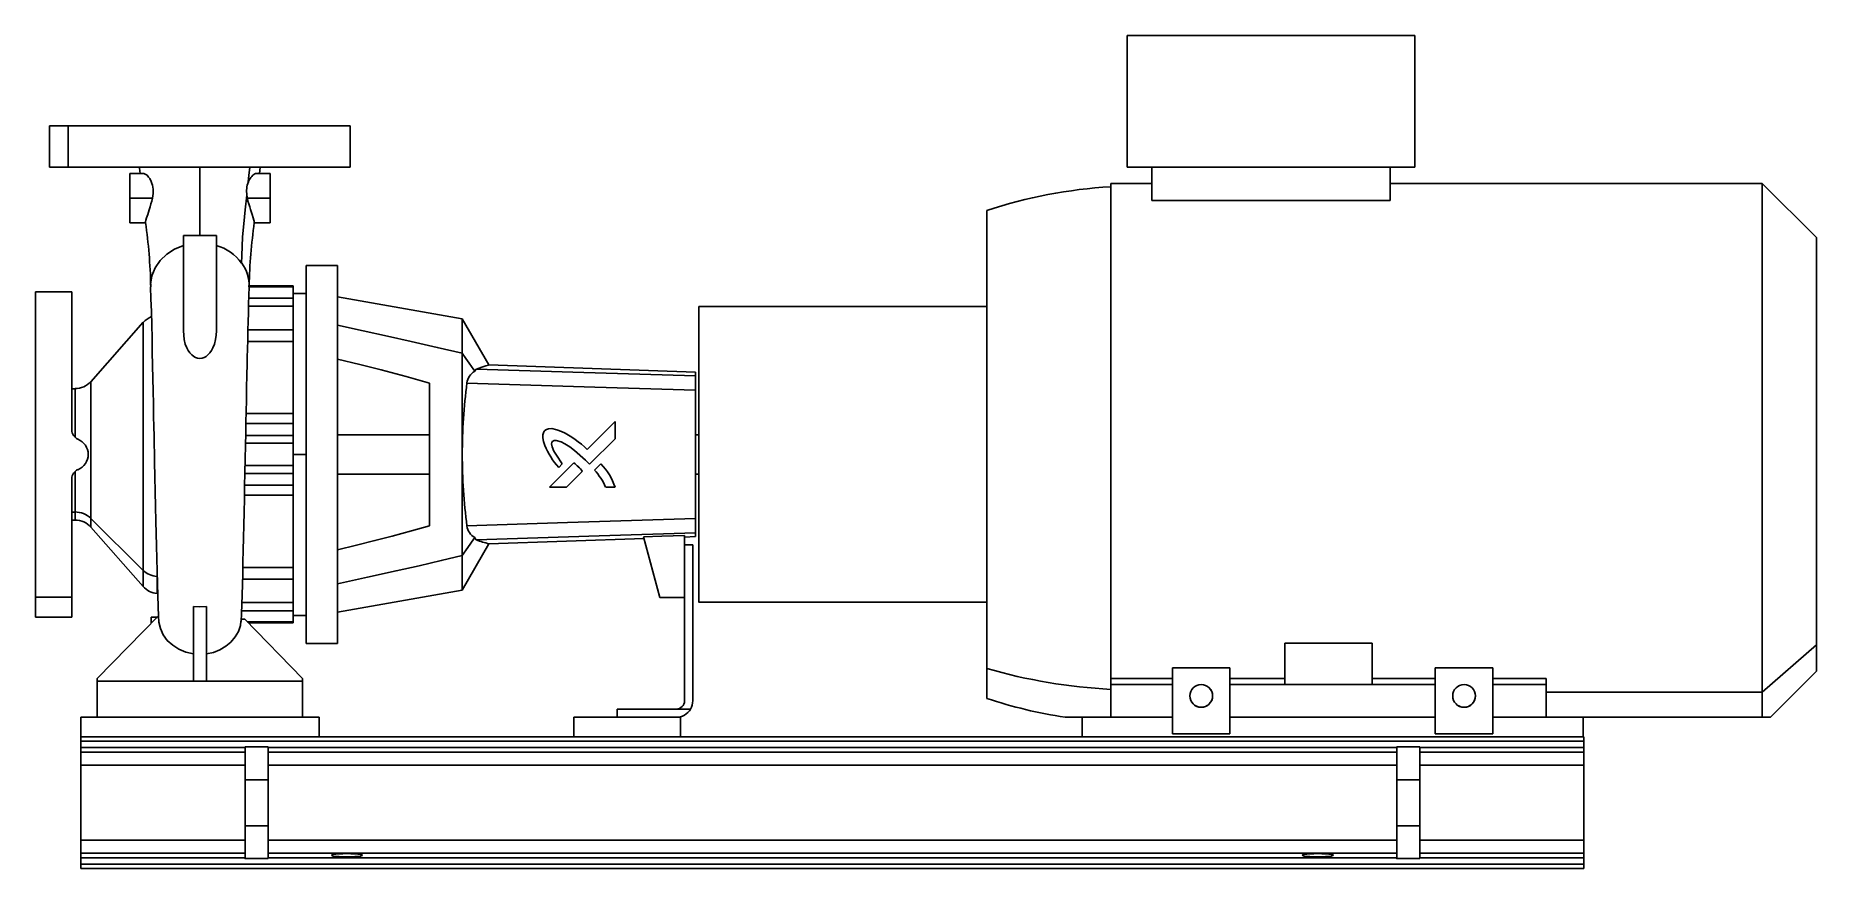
# Paper-space layout 'Left View' of a CAD drawing. Header units: millimetres. Extents: x 16 to 1100, y -229 to 278.
import ezdxf

# ---------------------------------------------------------------- set-up
doc = ezdxf.new("R2010")
doc.units = ezdxf.units.MM

psp = doc.layouts.new('Left View')

# ---------------------------------------------------------------- linework, layer by layer
at = {"color": 7, "linetype": 'Continuous', "lineweight": 25}
for p, q in [((680.3, 278.1), (680.3, 198.1)), ((855.3, 278.1), (680.3, 278.1)), ((680.3, 278.1), (855.3, 278.1)), ((680.3, 278.1), (680.3, 278.1)), ((855.3, 278.1), (855.3, 198.1)), ((855.3, 278.1), (855.3, 278.1)), ((24.3, 223.1), (24.3, 198.1)), ((24.3, 223.1), (35.5, 223.1)), ((35.5, 223.1), (35.5, 198.1)), ((35.5, 223.1), (207.3, 223.1)), ((207.3, 198.1), (207.3, 223.1)), ((24.3, 198.1), (35.5, 198.1)), ((35.5, 198.1), (207.3, 198.1)), ((115.8, 198.1), (115.8, 156.5)), ((855.3, 198.1), (680.3, 198.1)), ((695.3, 198.1), (695.3, 177.8)), ((840.3, 198.1), (840.3, 177.8)), ((81.4, 194.1), (73.1, 194.1)), ((73.1, 179.1), (73.1, 194.1)), ((158.5, 194.1), (150.2, 194.1)), ((158.5, 179.1), (158.5, 194.1)), ((695.3, 188.1), (670.3, 188.1)), ((670.3, -113.3), (670.3, 188.1)), ((1066.8, 188.1), (840.3, 188.1)), ((1099.8, 155.1), (1066.8, 188.1)), ((1066.8, -121.7), (1066.8, 188.1)), ((73.1, 164.1), (73.1, 179.1)), ((86.9, 179.1), (73.1, 179.1)), ((144.7, 179.1), (158.5, 179.1)), ((158.5, 164.1), (158.5, 179.1)), ((695.3, 177.8), (840.3, 177.8)), ((73.1, 164.1), (82.7, 164.1)), ((148.9, 164.1), (158.5, 164.1)), ((594.8, -107.2), (594.8, 171.6)), ((105.8, 98.4), (105.8, 156.5)), ((105.8, 156.5), (125.8, 156.5)), ((125.8, 98.4), (125.8, 156.5)), ((1099.8, -92.7), (1099.8, 155.1)), ((199.5, 138.1), (180.5, 138.1)), ((180.5, -91.9), (180.5, 138.1)), ((199.5, -91.9), (199.5, 138.1)), ((37.8, 122.1), (15.8, 122.1)), ((15.8, -63.8), (15.8, 122.1)), ((37.8, 38), (37.8, 122.1)), ((172.5, 125.7), (145.7, 125.7)), ((145.7, 125.1), (172.5, 125.1)), ((172.5, 125.7), (172.5, 125.1)), ((172.5, 125.1), (172.5, 118.3)), ((180.5, 121.1), (172.5, 121.1)), ((145.4, 113.3), (172.5, 113.3)), ((145.5, 118.3), (172.5, 118.3)), ((172.5, 118.3), (172.5, 113.3)), ((172.5, 113.3), (172.5, 99)), ((275.5, 105.7), (199.5, 119.1)), ((594.8, 113.1), (419.5, 113.1)), ((81.2, 103.6), (49.3, 67.4)), ((81.2, -47.5), (81.2, 103.6)), ((145, 99), (172.5, 99)), ((172.5, 99), (172.5, 95.5)), ((291.7, 77.6), (275.5, 105.7)), ((275.5, 84.7), (275.5, 105.7)), ((144.8, 91.9), (172.5, 91.9)), ((172.5, 44.2), (172.5, 95.5)), ((275.5, 23.1), (275.5, 84.7)), ((417.5, 73.2), (291.7, 77.6)), ((49.3, -15.8), (49.3, 67.4)), ((255.5, -20.4), (255.5, 66.6)), ((283.1, 73.8), (282.6, 74.6)), ((417.5, 71), (417.5, 73.2)), ((417.5, 62.2), (417.5, 71)), ((39.8, 63.1), (37.8, 63.1)), ((39.8, 33.5), (39.8, 63.1)), ((417.5, -15.9), (417.5, 62.2)), ((143.9, 48), (172.5, 48)), ((172.5, 44.2), (172.5, 41.9)), ((143.6, 34.7), (172.5, 34.7)), ((143.8, 41.9), (172.5, 41.9)), ((172.5, 41.9), (172.5, 34.7)), ((172.5, 34.7), (172.5, 29.9)), ((255.5, 35.1), (199.5, 35.1)), ((351.5, 26.1), (368.5, 43.1)), ((368.5, 32.7), (353, 17.2)), ((368.5, 43.1), (368.5, 32.7)), ((419.5, 35.1), (417.5, 35.1)), ((143.5, 29.9), (172.5, 29.9)), ((172.5, 29.9), (172.5, 16.4)), ((180.5, 23.1), (172.5, 23.1)), ((275.5, -38.5), (275.5, 23.1)), ((39.8, -12), (39.8, 12.8)), ((143.2, 11.5), (172.5, 11.5)), ((143.3, 16.4), (172.5, 16.4)), ((172.5, 16.4), (172.5, 11.5)), ((172.5, 11.5), (172.5, 4.4)), ((199.5, 11.1), (255.5, 11.1)), ((328.6, 3.2), (343.4, 18)), ((336.3, 17.3), (334.2, 15.2)), ((348.6, 12.9), (338.9, 3.2)), ((353, 17.2), (350.6, 19.7)), ((356, 13.6), (359.8, 17.5)), ((417.5, 11.1), (419.5, 11.1)), ((37.8, -63.8), (37.8, 8.3)), ((143.1, 4.4), (172.5, 4.4)), ((172.5, 4.4), (172.5, 2.1)), ((172.5, -49.2), (172.5, 2.1)), ((338.9, 3.2), (328.6, 3.2)), ((368.5, 3.2), (362.8, 3.2)), ((142.9, -1.7), (172.5, -1.7)), ((37.8, -12), (39.8, -12)), ((37.8, -16.9), (39.8, -16.9)), ((39.8, -16.9), (39.8, -12)), ((49.3, -15.8), (81.2, -47.5)), ((49.3, -21.2), (49.3, -15.8)), ((49.3, -21.2), (81.2, -57.3)), ((417.5, -24.7), (417.5, -15.9)), ((275.5, -59.5), (291.7, -31.3)), ((283.1, -27.5), (282.6, -28.3)), ((291.7, -31.3), (386.2, -28)), ((385.9, -27), (395.8, -63.9)), ((410.8, -26.2), (410.8, -35.4)), ((410.8, -27.2), (417.5, -26.9)), ((415.8, -31.9), (410.8, -31.9)), ((415.8, -126.9), (415.8, -31.9)), ((417.5, -26.9), (417.5, -24.7)), ((275.5, -59.5), (275.5, -38.5)), ((410.8, -126.9), (410.8, -35.4)), ((81.2, -57.3), (81.2, -47.5)), ((89.7, -51.2), (89.7, -48.4)), ((89.7, -61.6), (89.7, -51.2)), ((141.8, -52.8), (172.5, -52.8)), ((142, -45.7), (172.5, -45.7)), ((172.5, -49.2), (172.5, -52.8)), ((172.5, -52.8), (172.5, -67)), ((15.8, -63.8), (37.8, -63.8)), ((15.8, -75.9), (15.8, -63.8)), ((37.8, -75.9), (37.8, -63.8)), ((89.7, -61.6), (90.1, -61.6)), ((199.5, -72.9), (275.5, -59.5)), ((410.8, -63.9), (395.8, -63.9)), ((15.8, -75.9), (37.8, -75.9)), ((53.3, -113.2), (90.6, -75.1)), ((111.8, -69.4), (111.8, -114.9)), ((119.8, -69.4), (119.8, -114.9)), ((141.1, -72.1), (172.5, -72.1)), ((141.3, -67), (172.5, -67)), ((172.5, -67), (172.5, -72.1)), ((172.5, -72.1), (172.5, -78.8)), ((172.5, -74.9), (180.5, -74.9)), ((419.5, -66.9), (594.8, -66.9)), ((89.7, -75.9), (86.2, -75.9)), ((86.2, -79.5), (86.2, -75.9)), ((140.9, -77.2), (143.1, -77.2)), ((143.1, -77.2), (178.3, -113.2)), ((144.6, -78.8), (172.5, -78.8)), ((145.3, -79.4), (172.5, -79.4)), ((172.5, -78.8), (172.5, -79.4)), ((180.5, -91.9), (199.5, -91.9)), ((829.3, -91.8), (776.3, -91.8)), ((776.3, -116.9), (776.3, -91.8)), ((829.3, -116.9), (829.3, -91.8)), ((1066.8, -121.7), (1099.8, -92.7)), ((1099.8, -108.9), (1099.8, -92.7)), ((594.8, -125.4), (594.8, -107.2)), ((707.8, -106.9), (742.8, -106.9)), ((707.8, -106.9), (707.8, -106.9)), ((742.8, -106.9), (707.8, -106.9)), ((707.8, -146.9), (707.8, -106.9)), ((707.8, -146.9), (707.8, -106.9)), ((742.8, -106.9), (742.8, -106.9)), ((742.8, -146.9), (742.8, -106.9)), ((867.8, -106.9), (902.8, -106.9)), ((867.8, -106.9), (867.8, -106.9)), ((902.8, -106.9), (867.8, -106.9)), ((867.8, -146.9), (867.8, -106.9)), ((867.8, -146.9), (867.8, -106.9)), ((902.8, -106.9), (902.8, -106.9)), ((902.8, -146.9), (902.8, -106.9)), ((53.3, -114.9), (53.3, -113.2)), ((53.3, -114.9), (178.3, -114.9)), ((53.3, -114.9), (53.3, -136.9)), ((178.3, -114.9), (178.3, -113.2)), ((178.3, -114.9), (178.3, -136.9)), ((670.3, -113.3), (707.8, -113.3)), ((670.3, -116.9), (670.3, -113.3)), ((670.3, -116.9), (707.8, -116.9)), ((670.3, -116.9), (707.8, -116.9)), ((670.3, -116.9), (670.3, -116.9)), ((670.3, -136.9), (670.3, -116.9)), ((704.1, -116.9), (704.1, -116.9)), ((742.8, -113.3), (776.3, -113.3)), ((742.8, -116.9), (776.3, -116.9)), ((742.8, -116.9), (776.3, -116.9)), ((776.3, -116.9), (829.3, -116.9)), ((829.3, -113.3), (867.8, -113.3)), ((829.3, -116.9), (867.8, -116.9)), ((829.3, -116.9), (867.8, -116.9)), ((902.8, -113.3), (935.3, -113.3)), ((902.8, -116.9), (935.3, -116.9)), ((902.8, -116.9), (935.3, -116.9)), ((914.1, -116.9), (914.1, -116.9)), ((935.3, -116.9), (935.3, -113.3)), ((935.3, -136.9), (935.3, -116.9)), ((935.3, -116.9), (935.3, -116.9)), ((1071.8, -136.9), (1099.8, -108.9)), ((732.2, -123.9), (732.2, -123.9)), ((892.2, -123.9), (892.2, -123.9)), ((935.3, -121.7), (1066.8, -121.7)), ((1066.8, -136.9), (1066.8, -121.7)), ((43.3, -148.9), (43.3, -136.9)), ((43.3, -136.9), (43.3, -136.9)), ((43.3, -148.9), (43.3, -136.9)), ((43.3, -136.9), (188.3, -136.9)), ((53.3, -136.9), (43.3, -136.9)), ((53.3, -136.9), (43.3, -136.9)), ((43.3, -136.9), (53.3, -136.9)), ((43.3, -136.9), (43.3, -136.9)), ((43.3, -148.9), (43.3, -136.9)), ((43.3, -148.9), (43.3, -136.9)), ((69.1, -136.9), (178.3, -136.9)), ((188.3, -136.9), (94.6, -136.9)), ((136.9, -136.9), (188.3, -136.9)), ((188.3, -136.9), (165.3, -136.9)), ((188.3, -148.9), (188.3, -136.9)), ((188.3, -136.9), (188.3, -136.9)), ((188.3, -136.9), (188.3, -136.9)), ((188.3, -136.9), (188.3, -136.9)), ((343.3, -148.9), (343.3, -136.9)), ((343.3, -136.9), (343.3, -136.9)), ((343.3, -148.9), (343.3, -136.9)), ((408.3, -136.9), (343.3, -136.9)), ((343.3, -136.9), (408.3, -136.9)), ((369.8, -136.9), (369.8, -131.9)), ((405.8, -131.9), (369.8, -131.9)), ((405.8, -136.9), (369.8, -136.9)), ((414.4, -131.9), (405.8, -131.9)), ((408.3, -136.9), (408.3, -136.9)), ((408.3, -148.9), (408.3, -136.9)), ((652.8, -136.9), (707.8, -136.9)), ((652.8, -136.9), (652.8, -136.9)), ((670.3, -136.9), (652.8, -136.9)), ((652.8, -148.9), (652.8, -136.9)), ((652.8, -148.9), (652.8, -136.9)), ((652.8, -136.9), (652.8, -136.9)), ((652.8, -148.9), (652.8, -136.9)), ((652.8, -148.9), (652.8, -136.9)), ((652.8, -136.9), (670.3, -136.9)), ((670.3, -136.9), (652.8, -136.9)), ((742.8, -136.9), (867.8, -136.9)), ((857.8, -136.9), (867.8, -136.9)), ((902.8, -136.9), (935.3, -136.9)), ((902.8, -136.9), (957.8, -136.9)), ((1066.8, -136.9), (935.3, -136.9)), ((957.8, -136.9), (935.3, -136.9)), ((935.3, -136.9), (957.8, -136.9)), ((957.8, -136.9), (957.8, -136.9)), ((957.8, -148.9), (957.8, -136.9)), ((957.8, -136.9), (957.8, -136.9)), ((957.8, -136.9), (957.8, -136.9)), ((43.3, -148.9), (43.3, -148.9)), ((43.3, -148.9), (188.3, -148.9)), ((43.3, -148.9), (43.3, -148.9)), ((43.3, -148.9), (43.3, -148.9)), ((43.3, -148.9), (43.3, -151.4)), ((43.3, -148.9), (43.3, -151.4)), ((43.3, -148.9), (43.3, -148.9)), ((43.3, -228.9), (43.3, -148.9)), ((43.3, -148.9), (43.3, -151.4)), ((43.3, -148.9), (43.3, -148.9)), ((43.3, -148.9), (43.3, -148.9)), ((43.3, -151.4), (43.3, -148.9)), ((958.3, -148.9), (43.3, -148.9)), ((43.3, -148.9), (43.3, -228.9)), ((43.3, -148.9), (43.3, -148.9)), ((43.3, -151.4), (43.3, -151.4)), ((43.3, -151.4), (43.3, -151.5)), ((958.3, -151.4), (43.3, -151.4)), ((343.3, -148.9), (188.3, -148.9)), ((343.3, -148.9), (188.3, -148.9)), ((652.8, -148.9), (188.3, -148.9)), ((343.3, -148.9), (335.8, -148.9)), ((415.8, -148.9), (335.8, -148.9)), ((335.8, -148.9), (335.8, -148.9)), ((335.8, -148.9), (335.8, -148.9)), ((343.3, -148.9), (343.3, -148.9)), ((343.3, -148.9), (408.3, -148.9)), ((415.8, -148.9), (408.3, -148.9)), ((652.8, -148.9), (408.3, -148.9)), ((652.8, -148.9), (408.3, -148.9)), ((415.8, -148.9), (415.8, -148.9)), ((652.8, -148.9), (652.8, -148.9)), ((652.8, -148.9), (957.8, -148.9)), ((652.8, -148.9), (652.8, -148.9)), ((652.8, -148.9), (652.8, -148.9)), ((707.8, -146.9), (742.8, -146.9)), ((707.8, -146.9), (707.8, -146.9)), ((867.8, -146.9), (902.8, -146.9)), ((867.8, -146.9), (867.8, -146.9)), ((958.3, -148.9), (957.8, -148.9)), ((958.3, -148.9), (957.8, -148.9)), ((958.3, -148.9), (957.8, -148.9)), ((958.3, -148.9), (958.3, -148.9)), ((958.3, -148.9), (958.3, -148.9)), ((958.3, -151.4), (958.3, -148.9)), ((958.3, -148.9), (958.3, -148.9)), ((43.3, -155.3), (43.3, -158.1)), ((43.3, -158.1), (43.3, -155.3)), ((143.3, -155.3), (43.3, -155.3)), ((143.3, -158.1), (43.3, -158.1)), ((157.3, -154.9), (143.3, -154.9)), ((143.3, -155), (143.3, -157.7)), ((844.3, -155.4), (157.3, -155.3)), ((844.3, -158.1), (157.3, -158.1)), ((858.3, -154.9), (844.3, -154.9)), ((844.3, -155), (844.3, -157.7)), ((958.3, -155.4), (858.3, -155.4)), ((958.3, -158.1), (858.3, -158.1)), ((958.3, -158.1), (958.3, -155.4)), ((43.3, -166), (43.3, -211.7)), ((43.3, -211.7), (43.3, -166)), ((143.3, -166), (43.3, -166)), ((143.3, -208.1), (143.3, -169.6)), ((844.3, -166), (157.3, -166)), ((844.3, -208.1), (844.3, -169.7)), ((958.3, -166), (858.3, -166)), ((958.3, -211.8), (958.3, -166)), ((157.3, -174.9), (143.3, -174.9)), ((143.3, -202.9), (143.3, -174.9)), ((157.3, -202.9), (157.3, -174.9)), ((844.3, -202.9), (844.3, -174.9)), ((858.3, -174.9), (844.3, -174.9)), ((858.3, -202.9), (858.3, -174.9)), ((143.3, -188.9), (143.3, -188.9)), ((844.3, -188.9), (844.3, -188.9)), ((157.3, -202.9), (143.3, -202.9)), ((858.3, -202.9), (844.3, -202.9)), ((143.3, -211.7), (43.3, -211.7)), ((844.3, -211.8), (157.3, -211.7)), ((958.3, -211.8), (858.3, -211.8)), ((43.3, -219.7), (43.3, -222.4)), ((43.3, -222.4), (43.3, -219.7)), ((143.3, -219.7), (43.3, -219.7)), ((143.3, -222.4), (43.3, -222.4)), ((43.3, -226.2), (43.3, -226.4)), ((43.3, -226.4), (43.3, -228.9)), ((43.3, -226.4), (43.3, -226.4)), ((43.3, -226.4), (43.3, -228.9)), ((43.3, -226.4), (43.3, -228.9)), ((43.3, -228.9), (43.3, -226.4)), ((958.3, -226.4), (43.3, -226.4)), ((143.3, -220.1), (143.3, -222.8)), ((143.3, -222.9), (157.3, -222.9)), ((844.3, -219.7), (157.3, -219.7)), ((844.3, -222.4), (157.3, -222.4)), ((844.3, -220.1), (844.3, -222.8)), ((844.3, -222.9), (858.3, -222.9)), ((958.3, -219.7), (858.3, -219.7)), ((958.3, -222.4), (858.3, -222.4)), ((958.3, -222.4), (958.3, -219.7)), ((958.3, -228.9), (958.3, -226.4)), ((43.3, -228.9), (43.3, -228.9)), ((43.3, -228.9), (43.3, -228.9)), ((43.3, -228.9), (43.3, -228.9)), ((958.3, -228.9), (43.3, -228.9))]:
    psp.add_line(p, q, dxfattribs=at)
at = {"color": 7, "linetype": 'Continuous', "lineweight": 25, "flags": 128}
for points in [[(79.1, 198.1), (79.1, 197.5), (79.4, 194.1)], [(146.1, 198.1), (145.6, 193), (145.2, 189.1)], [(152.1, 194.1), (152.3, 195.9), (152.5, 198.1)], [(86.9, 179.1), (87.1, 180.6), (87.3, 181.9), (87.3, 184.6), (87.2, 185.8), (87, 187), (86.6, 188.1), (86.2, 189.2), (85.9, 189.9), (85.6, 190.5), (85.2, 191.1), (84.9, 191.5), (84.5, 192), (84.1, 192.6), (83.6, 193.1), (83.3, 193.3), (82.9, 193.6), (82.5, 193.8), (82.1, 194), (81.7, 194.1), (81.4, 194.1)], [(145.2, 189.1), (146, 190.5), (146.8, 191.8), (147.3, 192.4), (148, 193.1), (148.6, 193.5), (149.2, 193.9), (149.7, 194.1), (150.2, 194.1)], [(86.9, 179.1), (86.5, 177.4), (86, 175.7), (85.5, 173.8), (84.9, 172.1), (84.4, 170.6), (84, 169.2), (83.3, 167.2), (82.9, 165.7), (82.7, 164.7), (82.7, 164.3)], [(144.4, 180.9), (143.4, 172), (142.5, 163.5), (141.8, 155.5), (141.5, 149.7), (141.3, 144.3), (141.2, 139.6)], [(144.4, 180.9), (144.5, 179.9), (144.7, 179.1)], [(144.7, 179.1), (145, 177.4), (145.5, 175.7), (146.1, 173.8), (146.6, 172.2), (147.1, 170.5), (147.6, 169.1), (148.2, 167.2), (148.6, 165.7), (148.8, 165.1), (148.8, 164.7), (148.9, 164.3), (148.9, 164.3)], [(86, 125.1), (85.8, 126.8), (86.6, 131.9), (88.6, 136.8), (91.6, 141.2), (95.6, 145.1), (100.4, 148.1), (105.8, 150.3)], [(85.8, 125.1), (86, 117.9), (86.3, 110.2), (86.5, 102.1), (86.7, 93.9), (86.8, 85.5), (87, 77.3), (87.2, 69.4), (87.3, 61.8), (87.5, 53.8), (87.6, 46.5), (87.8, 40), (87.9, 34.4), (88, 29.2), (88.1, 23.9), (88.2, 18.7), (88.4, 9.5), (88.5, 0.5), (88.7, -8.5), (88.9, -17.5), (89.1, -25), (89.3, -32.6), (89.5, -40.3), (89.7, -48), (89.9, -55.5), (90.1, -62.7), (90.3, -69.4), (90.6, -75.4), (90.8, -79)], [(140.8, -78.5), (141, -73.7), (141.3, -68.2), (141.5, -62.3), (141.7, -56.1), (141.9, -49.5), (142, -42.5), (142.2, -35.2), (142.4, -27.6), (142.6, -19.9), (142.7, -12), (142.9, -4), (143, 4), (143.2, 11.7), (143.4, 20.5), (143.5, 28.6), (143.7, 36.1), (143.8, 42.9), (143.9, 49), (144.1, 56.4), (144.2, 63.8), (144.4, 71.1), (144.5, 78.3), (144.6, 82.4), (144.7, 87.3), (144.9, 92.8), (145, 98.8), (145.1, 104), (145.3, 109.2), (145.4, 114.6), (145.6, 119.9), (145.7, 125.1)], [(419.5, 113.1), (419.5, 112.9), (419.5, 112.4), (419.5, 111.5), (419.5, 110.3), (419.5, 108.7), (419.5, 106.8), (419.5, 104.6), (419.5, 102), (419.5, 99.1), (419.5, 95.9), (419.5, 92.5), (419.5, 88.7), (419.5, 84.7), (419.5, 80.5), (419.5, 76), (419.5, 71.3), (419.5, 66.5), (419.5, 61.4), (419.5, 56.3), (419.5, 50.9), (419.5, 45.5), (419.5, 40), (419.5, 34.4), (419.5, 28.8), (419.5, 23.1), (419.5, 17.5), (419.5, 11.8), (419.5, 6.3), (419.5, 0.7), (419.5, -4.7), (419.5, -10), (419.5, -15.2), (419.5, -20.2), (419.5, -25.1), (419.5, -29.8), (419.5, -34.2), (419.5, -38.5), (419.5, -42.5), (419.5, -46.2), (419.5, -49.7), (419.5, -52.9), (419.5, -55.7), (419.5, -58.3), (419.5, -60.6), (419.5, -62.5), (419.5, -64), (419.5, -65.3), (419.5, -66.2), (419.5, -66.7), (419.5, -66.9), (419.5, -66.9)], [(105.8, 98.4), (105.9, 95.7), (106.3, 93), (106.9, 90.3), (107.8, 88), (108.7, 86.4), (109.7, 84.9), (110.9, 83.7), (112, 82.8), (113.1, 82.2), (114.4, 81.8), (115.8, 81.6), (117.1, 81.8), (118.4, 82.2), (119.6, 82.8), (120.7, 83.7), (121.9, 84.9), (122.9, 86.4), (123.7, 88), (124.6, 90.3), (125.3, 93), (125.7, 95.7), (125.8, 98.4)], [(199.5, 101.8), (215.1, 98.4), (230, 95.1), (244.3, 91.9), (260.3, 88.3), (275.5, 84.7)], [(255.5, 66.6), (241.4, 70.5), (226.1, 74.6), (213.2, 77.8), (199.5, 81.2)], [(275.5, 84.7), (277.7, 81.6), (279.7, 78.6), (282.6, 74.6)], [(284.1, 75.1), (287.4, 76.2), (289.9, 77), (291.4, 77.5), (291.7, 77.6), (291.7, 77.5)], [(278.3, 66.6), (356.2, 64.1), (417.5, 62.2)], [(283.1, 73.8), (283.8, 74.9), (284.1, 75.1)], [(417.5, 71), (342.8, 73.3), (284.1, 75.1)], [(325.7, 28.6), (325, 31), (324.5, 33.3), (324.5, 35.1), (325.2, 36.8), (325.7, 37.6)], [(325.7, 37.6), (326.7, 38.3), (327.9, 38.7), (330, 38.9), (333, 38.2), (335.9, 37.1)], [(330.4, 31.1), (330, 30.4), (329.9, 29.5), (330.2, 27.8), (331.3, 25.2), (332.8, 22.6), (336.3, 17.3)], [(350.6, 19.7), (343.8, 25.6), (341, 27.7), (338, 29.6), (335.6, 30.8), (332.7, 31.6), (331.5, 31.6), (330.6, 31.3), (330.4, 31.1)], [(199.5, -35), (211.2, -32.1), (222.3, -29.3), (232.8, -26.6), (244.5, -23.4), (255.5, -20.4)], [(417.5, -15.9), (339.5, -18.4), (278.3, -20.4)], [(282.6, -28.3), (280.8, -30.9), (278.9, -33.6), (275.5, -38.5)], [(283.1, -27.5), (283.8, -28.7), (284.1, -28.9)], [(284.1, -28.9), (358.8, -26.5), (417.5, -24.7)], [(410.8, -26.2), (396.9, -26.7), (385.9, -27)], [(275.5, -38.5), (262.7, -41.5), (249.2, -44.6), (235.2, -47.7), (217.8, -51.6), (199.5, -55.6)], [(111.8, -69.4), (115.8, -69.7), (119.8, -69.4)], [(111.8, -98.3), (107.2, -97.3), (103, -95.5), (99.2, -93.1), (95.9, -90.2), (93.4, -86.7), (91.7, -82.9), (90.8, -79)], [(119.8, -98.3), (124, -97.4), (128, -95.8), (131.6, -93.7), (134.7, -91.1), (137.3, -88), (139.2, -84.6), (140.4, -81), (140.7, -78.4)], [(704.1, -116.9), (703.2, -116.9), (702, -116.9), (700.6, -116.9), (699, -116.9), (697.4, -116.9), (695.8, -116.9), (694.3, -116.9), (693, -116.9), (691.9, -116.9), (691.1, -116.9), (690.6, -116.9), (690.5, -116.9), (690.8, -116.9), (691.4, -116.9)], [(691.4, -116.9), (692.3, -116.9), (693.5, -116.9), (695, -116.9), (696.5, -116.9), (698.1, -116.9), (699.7, -116.9), (701.2, -116.9), (702.6, -116.9), (703.7, -116.9), (704.4, -116.9), (704.9, -116.9), (705, -116.9), (704.7, -116.9), (704.1, -116.9)], [(914.1, -116.9), (913.2, -116.9), (912, -116.9), (910.6, -116.9), (909, -116.9), (907.4, -116.9), (905.8, -116.9), (904.3, -116.9), (903, -116.9), (902.8, -116.9)], [(902.8, -116.9), (903.5, -116.9), (905, -116.9), (906.5, -116.9), (908.1, -116.9), (909.7, -116.9), (911.2, -116.9), (912.6, -116.9), (913.7, -116.9), (914.4, -116.9), (914.9, -116.9), (915, -116.9), (914.7, -116.9), (914.1, -116.9)], [(161.2, -136.9), (161.4, -136.9), (162, -136.9), (163, -136.9), (164.2, -136.9), (165.6, -136.9), (167, -136.9), (168.4, -136.9), (169.6, -136.9), (170.5, -136.9), (171.1, -136.9), (171.3, -136.9)], [(171.3, -136.9), (171.1, -136.9), (170.5, -136.9), (169.6, -136.9), (168.4, -136.9), (167, -136.9), (165.6, -136.9), (164.2, -136.9), (163, -136.9), (162, -136.9), (161.4, -136.9), (161.2, -136.9)], [(161.2, -136.9), (161.4, -136.9), (162, -136.9), (163, -136.9), (164.2, -136.9), (165.6, -136.9), (167, -136.9), (168.4, -136.9), (169.6, -136.9), (170.5, -136.9), (171.1, -136.9), (171.3, -136.9)], [(171.3, -136.9), (171.1, -136.9), (170.5, -136.9), (169.6, -136.9), (168.4, -136.9), (167, -136.9), (165.6, -136.9), (164.2, -136.9), (163, -136.9), (162, -136.9), (161.4, -136.9), (161.2, -136.9)], [(370.7, -136.9), (370.9, -136.9), (371.5, -136.9), (372.5, -136.9), (373.7, -136.9), (375.1, -136.9), (376.5, -136.9), (377.9, -136.9), (379.1, -136.9), (380, -136.9), (380.6, -136.9), (380.8, -136.9)], [(380.8, -136.9), (380.6, -136.9), (380, -136.9), (379.1, -136.9), (377.9, -136.9), (376.5, -136.9), (375.1, -136.9), (373.7, -136.9), (372.5, -136.9), (371.5, -136.9), (370.9, -136.9), (370.7, -136.9)], [(370.7, -136.9), (370.9, -136.9), (371.5, -136.9), (372.5, -136.9), (373.7, -136.9), (375.1, -136.9), (376.5, -136.9), (377.9, -136.9), (379.1, -136.9), (380, -136.9), (380.6, -136.9), (380.8, -136.9)], [(380.8, -136.9), (380.6, -136.9), (380, -136.9), (379.1, -136.9), (377.9, -136.9), (376.5, -136.9), (375.1, -136.9), (373.7, -136.9), (372.5, -136.9), (371.5, -136.9), (370.9, -136.9), (370.7, -136.9)], [(642.5, -136.9), (643.2, -136.9), (644.9, -136.9), (647.7, -136.9), (651.3, -136.9), (652.8, -136.9)], [(902.8, -136.9), (902.9, -136.9), (903.5, -136.9), (904.5, -136.9), (905.7, -136.9), (907.1, -136.9), (908.5, -136.9), (909.9, -136.9), (911.1, -136.9), (912, -136.9), (912.6, -136.9), (912.8, -136.9)], [(912.8, -136.9), (912.6, -136.9), (912, -136.9), (911.1, -136.9), (909.9, -136.9), (908.5, -136.9), (907.1, -136.9), (905.7, -136.9), (904.5, -136.9), (903.5, -136.9), (902.9, -136.9), (902.8, -136.9)], [(1071.8, -136.9), (1071.2, -136.9), (1069.5, -136.9), (1066.8, -136.9)], [(43.3, -151.4), (43.3, -152.1), (43.3, -152.8), (43.3, -153.4), (43.3, -154), (43.3, -154.5), (43.3, -154.9), (43.3, -155.2), (43.3, -155.3)], [(43.3, -155.3), (43.3, -155.2), (43.3, -154.9), (43.3, -154.5), (43.3, -154), (43.3, -153.5), (43.3, -152.8), (43.3, -152.1), (43.3, -151.4)], [(958.3, -155.4), (958.3, -155.2), (958.3, -155), (958.3, -154.6), (958.3, -154.1), (958.3, -153.5), (958.3, -152.8), (958.3, -152.1), (958.3, -151.4)], [(43.3, -166), (43.3, -164.5), (43.3, -163.1), (43.3, -161.8), (43.3, -160.6), (43.3, -159.6), (43.3, -158.9), (43.3, -158.3), (43.3, -158.1)], [(43.3, -158.1), (43.3, -158.3), (43.3, -158.9), (43.3, -159.7), (43.3, -160.6), (43.3, -161.8), (43.3, -163.1), (43.3, -164.6), (43.3, -166)], [(143.3, -174.9), (143.3, -172.1), (143.3, -169.4), (143.3, -166.8), (143.3, -164.3), (143.3, -162.1), (143.3, -160), (143.3, -158.3), (143.3, -156.9), (143.3, -155.9), (143.3, -155.2), (143.3, -154.9), (143.3, -155)], [(143.3, -157.7), (143.3, -158.1), (143.3, -158.9), (143.3, -160.1), (143.3, -161.6), (143.3, -163.3), (143.3, -165.3), (143.3, -167.4), (143.3, -169.6)], [(157.3, -174.9), (157.3, -172.1), (157.3, -169.4), (157.3, -166.8), (157.3, -164.3), (157.3, -162.1), (157.3, -160), (157.3, -158.3), (157.3, -156.9), (157.3, -155.9), (157.3, -155.2), (157.3, -154.9), (157.3, -154.9)], [(844.3, -174.9), (844.3, -172.1), (844.3, -169.4), (844.3, -166.8), (844.3, -164.3), (844.3, -162.1), (844.3, -160.1), (844.3, -158.4), (844.3, -157), (844.3, -155.9), (844.3, -155.2), (844.3, -154.9), (844.3, -155)], [(844.3, -157.7), (844.3, -158.1), (844.3, -158.9), (844.3, -160.1), (844.3, -161.6), (844.3, -163.4), (844.3, -165.3), (844.3, -167.5), (844.3, -169.7)], [(858.3, -174.9), (858.3, -172.1), (858.3, -169.4), (858.3, -166.8), (858.3, -164.3), (858.3, -162.1), (858.3, -160.1), (858.3, -158.4), (858.3, -157), (858.3, -155.9), (858.3, -155.2), (858.3, -154.9), (858.3, -154.9)], [(958.3, -158.1), (958.3, -158.4), (958.3, -158.9), (958.3, -159.7), (958.3, -160.7), (958.3, -161.8), (958.3, -163.2), (958.3, -164.6), (958.3, -166)], [(143.3, -188.9), (143.3, -186.5), (143.3, -184.2), (143.3, -182.1), (143.3, -180.1), (143.3, -178.3), (143.3, -176.7), (143.3, -175.5), (143.3, -174.6), (143.3, -174.1), (143.3, -173.9), (143.3, -174.1), (143.3, -174.6), (143.3, -175.5), (143.3, -176.7), (143.3, -178.3), (143.3, -180.1), (143.3, -182.1), (143.3, -184.2), (143.3, -186.5), (143.3, -188.9)], [(844.3, -188.9), (844.3, -186.6), (844.3, -184.3), (844.3, -182.1), (844.3, -180.1), (844.3, -178.3), (844.3, -176.8), (844.3, -175.5), (844.3, -174.6), (844.3, -174.1), (844.3, -173.9), (844.3, -174.1), (844.3, -174.6), (844.3, -175.5), (844.3, -176.8), (844.3, -178.3), (844.3, -180.1), (844.3, -182.1), (844.3, -184.3), (844.3, -186.6), (844.3, -188.9)], [(143.3, -188.9), (143.3, -191.2), (143.3, -193.5), (143.3, -195.7), (143.3, -197.7), (143.3, -199.5), (143.3, -201), (143.3, -202.2), (143.3, -203.1), (143.3, -203.7), (143.3, -203.9), (143.3, -203.7), (143.3, -203.1), (143.3, -202.2), (143.3, -201), (143.3, -199.5), (143.3, -197.7), (143.3, -195.7), (143.3, -193.5), (143.3, -191.2), (143.3, -188.9)], [(844.3, -188.9), (844.3, -191.2), (844.3, -193.5), (844.3, -195.7), (844.3, -197.7), (844.3, -199.5), (844.3, -201), (844.3, -202.3), (844.3, -203.2), (844.3, -203.7), (844.3, -203.9), (844.3, -203.7), (844.3, -203.2), (844.3, -202.3), (844.3, -201), (844.3, -199.5), (844.3, -197.7), (844.3, -195.7), (844.3, -193.5), (844.3, -191.2), (844.3, -188.9)], [(143.3, -222.8), (143.3, -222.9), (143.3, -222.6), (143.3, -221.9), (143.3, -220.8), (143.3, -219.4), (143.3, -217.7), (143.3, -215.7), (143.3, -213.4), (143.3, -211), (143.3, -208.4), (143.3, -205.7), (143.3, -202.9)], [(157.3, -222.9), (157.3, -222.9), (157.3, -222.6), (157.3, -221.9), (157.3, -220.8), (157.3, -219.4), (157.3, -217.7), (157.3, -215.7), (157.3, -213.4), (157.3, -211), (157.3, -208.4), (157.3, -205.7), (157.3, -202.9)], [(844.3, -222.8), (844.3, -222.9), (844.3, -222.6), (844.3, -221.9), (844.3, -220.8), (844.3, -219.4), (844.3, -217.7), (844.3, -215.7), (844.3, -213.5), (844.3, -211), (844.3, -208.4), (844.3, -205.7), (844.3, -202.9)], [(858.3, -222.9), (858.3, -222.9), (858.3, -222.6), (858.3, -221.9), (858.3, -220.8), (858.3, -219.4), (858.3, -217.7), (858.3, -215.7), (858.3, -213.5), (858.3, -211), (858.3, -208.4), (858.3, -205.7), (858.3, -202.9)], [(43.3, -219.7), (43.3, -219.4), (43.3, -218.9), (43.3, -218.1), (43.3, -217.1), (43.3, -215.9), (43.3, -214.6), (43.3, -213.2), (43.3, -211.7)], [(43.3, -211.7), (43.3, -213.2), (43.3, -214.6), (43.3, -215.9), (43.3, -217.1), (43.3, -218.1), (43.3, -218.9), (43.3, -219.4), (43.3, -219.7)], [(143.3, -208.1), (143.3, -210.3), (143.3, -212.4), (143.3, -214.4), (143.3, -216.2), (143.3, -217.7), (143.3, -218.8), (143.3, -219.6), (143.3, -220.1)], [(844.3, -208.1), (844.3, -210.3), (844.3, -212.5), (844.3, -214.4), (844.3, -216.2), (844.3, -217.7), (844.3, -218.9), (844.3, -219.7), (844.3, -220.1)], [(958.3, -211.8), (958.3, -213.2), (958.3, -214.6), (958.3, -216), (958.3, -217.1), (958.3, -218.1), (958.3, -218.9), (958.3, -219.4), (958.3, -219.7)], [(43.3, -222.4), (43.3, -222.6), (43.3, -222.8), (43.3, -223.2), (43.3, -223.7), (43.3, -224.3), (43.3, -225), (43.3, -225.7), (43.3, -226.4)], [(43.3, -226.4), (43.3, -225.7), (43.3, -225), (43.3, -224.3), (43.3, -223.7), (43.3, -223.2), (43.3, -222.8), (43.3, -222.6), (43.3, -222.4)], [(214.8, -220.9), (214.5, -220.6), (213.5, -220.4), (212, -220.2), (210, -220.1), (207.7, -220), (205.3, -219.9), (202.8, -220), (200.5, -220.1), (198.5, -220.2), (197, -220.4), (196.1, -220.6), (195.8, -220.9)], [(195.8, -220.9), (196.1, -221.1), (197, -221.4), (198.5, -221.6), (200.5, -221.7), (202.8, -221.8), (205.3, -221.8), (207.7, -221.8), (210, -221.7), (212, -221.6), (213.5, -221.4), (214.5, -221.1), (214.8, -220.9)], [(805.8, -220.9), (805.5, -220.7), (804.5, -220.4), (803, -220.2), (801, -220.1), (798.7, -220), (796.3, -219.9), (793.8, -220), (791.5, -220.1), (789.5, -220.2), (788, -220.4), (787.1, -220.7), (786.8, -220.9)], [(786.8, -220.9), (787.1, -221.1), (788, -221.4), (789.5, -221.6), (791.5, -221.7), (793.8, -221.8), (796.3, -221.8), (798.7, -221.8), (801, -221.7), (803, -221.6), (804.5, -221.4), (805.5, -221.1), (805.8, -220.9)], [(958.3, -226.4), (958.3, -225.7), (958.3, -225), (958.3, -224.3), (958.3, -223.7), (958.3, -223.2), (958.3, -222.9), (958.3, -222.6), (958.3, -222.4)]]:
    psp.add_lwpolyline(points, dxfattribs=at)
at = {"color": 7, "linetype": 'Continuous', "lineweight": 25}
for centre, radius, start, end in [((160.1, 183.4), 15.9, 158.8549, 189.0014), ((688.6, -113.3), 300, 93.5086, 108.232), ((-261.3, 116.6), 347.3, 1.535, 7.8907), ((496, 116.4), 350.4, 172.1474, 178.4449), ((117.5, 122), 29.5, 36.5708, 73.7166), ((124.3, 126.5), 21.4, 356.2824, 37.6683), ((90.8, 95.1), 12.7, 110.4639, 138.5809), ((39.8, 75.9), 12.7, 270, 318.5809), ((287.8, 65.4), 9.59, 119.0194, 172.4779), ((43.8, 38), 6, 179.9992, 247.9765), ((308.8, -18), 61.5, 45.9284, 63.7934), ((37.8, 23.1), 10, 292.0243, 67.9757), ((373.8, 49.6), 52.5, 203.5495, 220.989), ((43.8, 8.3), 6, 112.0243, 180), ((309.9, -22.9), 52.9, 46.6811, 50.6207), ((334, 2.1), 18.1, 36.4389, 48.115), ((329.3, -11.2), 36.4, 23.2443, 42.988), ((333.5, -8.4), 36.9, 18.1908, 44.4145), ((39.9, -25.5), 13.6, 46.125, 90.6612), ((39.8, -29.6), 12.8, 41.4191, 90), ((287.8, -19.1), 9.6, 187.5653, 240.9235), ((322.1, 77.6), 113.1, 250.3703, 254.4192), ((90.5, -37.8), 13.4, 225.9811, 266.2212), ((90.8, -48.9), 12.7, 221.4191, 265), ((688.2, 216.9), 337.3, 253.9153, 266.9485), ((725.3, -123.9), 6.92, 359.9983, 179.9983), ((725.3, -123.9), 6.92, 359.9983, 44.9994), ((885.3, -123.9), 6.92, 359.9983, 179.9983), ((885.3, -123.9), 6.92, 359.9983, 44.9994), ((405.8, -126.9), 5, 270, 0), ((405.8, -126.9), 10, 330, 0), ((681.5, 132.4), 272, 251.4086, 261.7721), ((725.3, -123.9), 6.92, 179.9983, 359.9983), ((725.3, -123.9), 6.92, 224.9994, 359.9983), ((885.3, -123.9), 6.92, 179.9983, 359.9983), ((885.3, -123.9), 6.92, 224.9994, 359.9983), ((405.8, -126.9), 10, 270, 330)]:
    psp.add_arc(centre, radius, start, end, dxfattribs=at)
for start_param, end_param in [(3.012494, 3.141593), (3.141593, 3.270691)]:
    psp.add_ellipse((613.7, 23.1), major_axis=(338.2, 0), ratio=0.99939, start_param=start_param, end_param=end_param, dxfattribs=at)

doc.saveas('drawing.dxf')
